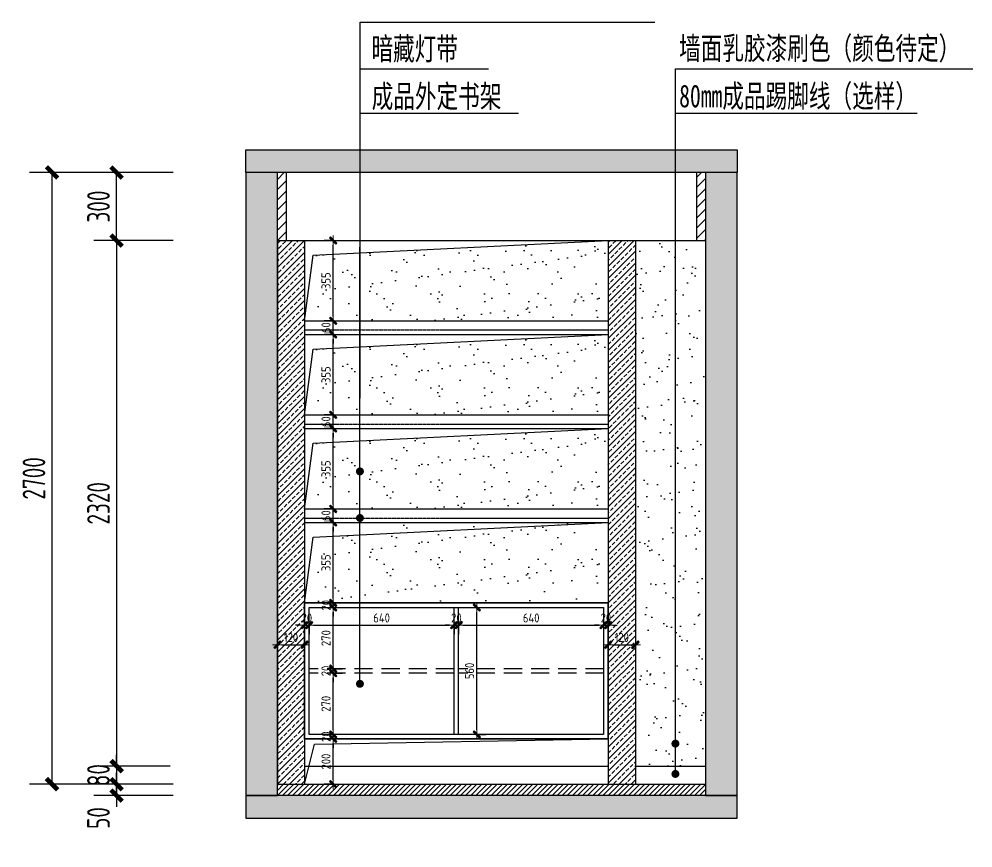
# Model space of a CAD drawing. Header units: millimetres. Extents: x 104198 to 1296755, y -81101 to 81453.
# Drawn here: x 676104 to 680314, y -79115 to -75457 of the extents above; entities that cross this region are included whole.
import ezdxf
from ezdxf.xclip import XClip

# ---------------------------------------------------------------- set-up
doc = ezdxf.new("R2010")
doc.units = ezdxf.units.MM
doc.header["$XCLIPFRAME"] = 0
doc.header["$PDMODE"] = 3
doc.linetypes.add('$0$DASH2', pattern=[0.375, 0.25, -0.125])
doc.linetypes.add('Ax-B-comp-L2qt-$0$Ax-B-comp-LG-$0${ Wide Dash }', pattern=[12, 4, -2, 4, -2])
doc.layers.get('Defpoints').update_dxf_attribs({"color": 250})
for name, color, linetype in [('0家具', 51, 'Continuous'), ('11-PL-原始门窗', 1, 'Continuous'), ('30-PL-平面文字说明', 1, 'Continuous'), ('D■02 地材填充', 250, 'Continuous'), ('P-新砌墙体填充', 8, 'Continuous'), ('天棚图层', 51, 'Continuous')]:
    doc.layers.add(name, color=color, linetype=linetype)
doc.styles.add('CCD_DIM', font='ARCHS.SHX')
doc.styles.add('尺寸标注', font='ARCHS.SHX', dxfattribs={"width": 0.8})
doc.styles.add('黑体', font='simhei.ttf', dxfattribs={"width": 0.7})
doc.dimstyles.new('海龍1：20', dxfattribs={"dimscale": 20, "dimtxt": 2, "dimasz": 1, "dimexe": 2, "dimexo": 2, "dimgap": 0.6, "dimtad": 1, "dimdec": 0, "dimrnd": 5, "dimdsep": 46, "dimtxsty": 'CCD_DIM', "dimblk": 'WS-cj', "dimcen": 1, "dimclrd": 44, "dimclre": 44, "dimclrt": 2, "dimadec": 0, "dimazin": 2, "dimtfac": 1, "dimtdec": 4, "dimtix": 1, "dimtmove": 2, "dimatfit": 3, "dimldrblk": 'CCD_Leader_Arrow', "dimfxl": 5, "dimfxlon": 1, "dimtolj": 1, "dimarcsym": 0})
doc.dimstyles.new('海龍1：50', dxfattribs={"dimscale": 50, "dimtxt": 2, "dimasz": 1, "dimexe": 2, "dimexo": 2, "dimgap": 0.6, "dimtad": 1, "dimdec": 0, "dimrnd": 5, "dimdsep": 46, "dimtxsty": 'CCD_DIM', "dimblk": 'WS-cj', "dimcen": 1, "dimclrd": 44, "dimclre": 44, "dimclrt": 2, "dimadec": 0, "dimazin": 2, "dimtfac": 1, "dimtdec": 4, "dimtix": 1, "dimtmove": 2, "dimatfit": 3, "dimldrblk": 'CCD_Leader_Arrow', "dimfxl": 5, "dimfxlon": 1, "dimtolj": 1, "dimarcsym": 0})
doc.dimstyles.new('立面标注', dxfattribs={"dimtxt": 100, "dimasz": 35, "dimexe": 20, "dimexo": 100, "dimtad": 1, "dimdec": 0, "dimtxsty": '黑体', "dimblk": 'ARCHTICK', "dimcen": 80, "dimdle": 20, "dimclrd": 251, "dimclre": 251, "dimclrt": 256, "dimadec": 0, "dimazin": 0, "dimtfac": 1, "dimtdec": 0, "dimtix": 1, "dimtmove": 2, "dimatfit": 3, "dimldrblk": 'DOT', "dimfxl": 200, "dimfxlon": 1, "dimarcsym": 0})

# ---------------------------------------------------------------- blocks, each defined once
blk = doc.blocks.new('fhdghrthe')
at = {"layer": 'P-新砌墙体填充', "lineweight": -3}
h = blk.add_hatch(dxfattribs=at)
h.set_pattern_fill('BRSTONE', color=256, scale=5, style=0)
h.set_pattern_definition([(0, (569666, 12930.093), (9e-15, 41.91), []), (90, (569780.3, 12930.09), (-63.5, 41.91), [41.91, -41.91]), (90, (569767.6, 12930.09), (-63.5, 41.91), [41.91, -41.91]), (0, (569780.3, 12937.078), (63.5, 41.91), [-114.3, 12.7]), (0, (569780.3, 12944.063), (63.5, 41.91), [-114.3, 12.7]), (0, (569780.3, 12951.048), (63.5, 41.91), [-114.3, 12.7]), (0, (569780.3, 12958.033), (63.5, 41.91), [-114.3, 12.7]), (0, (569780.3, 12965.018), (63.5, 41.91), [-114.3, 12.7])])
h.paths.add_polyline_path([(573976, 13170.1), (573645.9, 13170.1), (573645.9, 12930.1), (573675.9, 12930.1), (573976, 12930.1)])
h.paths.add_polyline_path([(571515.9, 13950.1), (571435.9, 13950.1), (569666, 13950.1), (569666, 13830.1), (571385.9, 13830.1), (571385.9, 13770.1), (571515.9, 13770.1)])
at = {"layer": '11-PL-原始门窗', "color": 251}
blk.add_line((573476, 10980.1), (571446, 10980.1), dxfattribs=at)
at = {"layer": '30-PL-平面文字说明'}
for p, q in [((573476, 11040.1), (571516, 11040.1)), ((573476, 10920.1), (571386, 10920.1))]:
    blk.add_line(p, q, dxfattribs=at)
blk = doc.blocks.new('_ArchTick')
at = {"color": 2, "linetype": 'ByBlock', "const_width": 0.4}
blk.add_lwpolyline([(-0.5, -0.5), (0.5, 0.5)], dxfattribs=at)
blk = doc.blocks.new('*D942')
at = {"color": 44, "lineweight": -2, "transparency": 16777216}
for p, q in [((677243.7, -79274.5), (677243.7, -79624.5)), ((678823.7, -79274.5), (678823.7, -79624.5)), ((677243.7, -79524.5), (678823.7, -79524.5))]:
    blk.add_line(p, q, dxfattribs=at)
at = {"layer": 'Defpoints', "color": 0, "transparency": 16777216}
for p in [(677243.7, -78884.3), (678823.7, -78884.3), (678823.7, -79524.5)]:
    blk.add_point(p, dxfattribs=at)
at = {"color": 44, "lineweight": -2, "transparency": 16777216, "xscale": 50, "yscale": 50, "zscale": 50, "rotation": 180}
blk.add_blockref('_ArchTick', (677243.7, -79524.5), dxfattribs=at)
at = {"color": 44, "lineweight": -2, "transparency": 16777216, "xscale": 50, "yscale": 50, "zscale": 50}
blk.add_blockref('_ArchTick', (678823.7, -79524.5), dxfattribs=at)
at = {"color": 2, "transparency": 16777216, "insert": (678033.7, -79444.5), "char_height": 100, "attachment_point": 5, "style": '尺寸标注'}
blk.add_mtext('\\A1;1580', dxfattribs=at)
blk = doc.blocks.new('CCD_Leader_Arrow')
at = {"color": 50, "linetype": 'ByBlock'}
blk.add_line((0, 0), (-1, 0), dxfattribs=at)
for points in [[(-0.859, 0.668), (-0.597, 0.852), (-0.24, 0), (0, 0)], [(-0.859, -0.668), (-0.597, -0.852), (-0.24, 0), (0, 0)]]:
    blk.add_solid(points, dxfattribs=at)
blk = doc.blocks.new('WS-cj')
blk.add_hatch(color=2).paths.add_polyline_path([(0.588, 0.818), (-0.818, -0.588), (-0.588, -0.818), (0.818, 0.588)])
at = {"color": 2, "linetype": 'ByBlock', "lineweight": 0}
for p, q in [((-1.1, 0), (0, 0)), ((0, 0), (1.1, 0))]:
    blk.add_line(p, q, dxfattribs=at)
at = {"color": 2}
blk.add_lwpolyline([(0.588, 0.818), (-0.818, -0.588), (-0.588, -0.818), (0.818, 0.588)], close=True, dxfattribs=at)
blk = doc.blocks.new('*D944')
at = {"color": 44, "lineweight": -2, "transparency": 16777216}
for p, q in [((676534.1, -78754.3), (676534.1, -78704.3)), ((676744.7, -78754.3), (676434.1, -78754.3)), ((676534.1, -78754.3), (676534.1, -78834.3)), ((676722.8, -78834.3), (676434.1, -78834.3)), ((676534.1, -78834.3), (676534.1, -78884.3))]:
    blk.add_line(p, q, dxfattribs=at)
at = {"layer": 'Defpoints', "color": 0, "transparency": 16777216}
for p in [(676844.7, -78754.3), (676534.1, -78834.3), (676822.8, -78834.3)]:
    blk.add_point(p, dxfattribs=at)
at = {"color": 44, "lineweight": -2, "transparency": 16777216, "xscale": 50, "yscale": 50, "zscale": 50}
for p, rotation in [((676534.1, -78754.3), 270), ((676534.1, -78834.3), 90)]:
    blk.add_blockref('_ArchTick', p, dxfattribs=dict(at, rotation=rotation))
at = {"color": 2, "transparency": 16777216, "insert": (676454.1, -78794.3), "char_height": 100, "attachment_point": 5, "rotation": 90, "style": '尺寸标注'}
blk.add_mtext('\\A1;80', dxfattribs=at)
blk = doc.blocks.new('*D945')
at = {"color": 44, "lineweight": -2, "transparency": 16777216}
for p, q in [((676499.2, -76134.3), (676149.2, -76134.3)), ((676249.2, -78834.3), (676249.2, -76134.3)), ((676499.2, -78834.3), (676149.2, -78834.3))]:
    blk.add_line(p, q, dxfattribs=at)
at = {"layer": 'Defpoints', "color": 0, "transparency": 16777216}
for p in [(676249.2, -76134.3), (677243.7, -76134.3), (676734.1, -78834.3)]:
    blk.add_point(p, dxfattribs=at)
at = {"color": 44, "lineweight": -2, "transparency": 16777216, "xscale": 50, "yscale": 50, "zscale": 50}
for p, rotation in [((676249.2, -76134.3), 90), ((676249.2, -78834.3), 270)]:
    blk.add_blockref('_ArchTick', p, dxfattribs=dict(at, rotation=rotation))
at = {"color": 2, "transparency": 16777216, "insert": (676169.2, -77484.3), "char_height": 100, "attachment_point": 5, "rotation": 90, "style": '尺寸标注'}
blk.add_mtext('\\A1;2700', dxfattribs=at)
blk = doc.blocks.new('*D946')
at = {"color": 44, "lineweight": -2, "transparency": 16777216}
for p, q in [((676784.1, -76434.3), (676434.1, -76434.3)), ((676534.1, -76434.3), (676534.1, -78754.3)), ((676770.4, -78754.3), (676434.1, -78754.3))]:
    blk.add_line(p, q, dxfattribs=at)
at = {"layer": 'Defpoints', "color": 0, "transparency": 16777216}
for p in [(677243.7, -76434.3), (676534.1, -78754.3), (676870.4, -78754.3)]:
    blk.add_point(p, dxfattribs=at)
at = {"color": 44, "lineweight": -2, "transparency": 16777216, "xscale": 50, "yscale": 50, "zscale": 50}
for p, rotation in [((676534.1, -76434.3), 90), ((676534.1, -78754.3), 270)]:
    blk.add_blockref('_ArchTick', p, dxfattribs=dict(at, rotation=rotation))
at = {"color": 2, "transparency": 16777216, "insert": (676454.1, -77594.3), "char_height": 100, "attachment_point": 5, "rotation": 90, "style": '尺寸标注'}
blk.add_mtext('\\A1;2320', dxfattribs=at)
blk = doc.blocks.new('*D947')
at = {"color": 44, "lineweight": -2, "transparency": 16777216}
for p, q in [((676784.1, -76134.3), (676434.1, -76134.3)), ((676534.1, -76434.3), (676534.1, -76134.3)), ((676784.1, -76434.3), (676434.1, -76434.3))]:
    blk.add_line(p, q, dxfattribs=at)
at = {"layer": 'Defpoints', "color": 0, "transparency": 16777216}
for p in [(676534.1, -76134.3), (677243.7, -76134.3), (677243.7, -76434.3)]:
    blk.add_point(p, dxfattribs=at)
at = {"color": 44, "lineweight": -2, "transparency": 16777216, "xscale": 50, "yscale": 50, "zscale": 50}
for p, rotation in [((676534.1, -76134.3), 90), ((676534.1, -76434.3), 270)]:
    blk.add_blockref('_ArchTick', p, dxfattribs=dict(at, rotation=rotation))
at = {"color": 2, "transparency": 16777216, "insert": (676454.1, -76284.3), "char_height": 100, "attachment_point": 5, "rotation": 90, "style": '尺寸标注'}
blk.add_mtext('\\A1;300', dxfattribs=at)
blk = doc.blocks.new('*D948')
at = {"color": 44, "lineweight": -2, "transparency": 16777216}
for p, q in [((676534.1, -78834.3), (676534.1, -78784.3)), ((676784.1, -78834.3), (676434.1, -78834.3)), ((676534.1, -78884.3), (676534.1, -78834.3)), ((676784.1, -78884.3), (676434.1, -78884.3)), ((676534.1, -78884.3), (676534.1, -78934.3))]:
    blk.add_line(p, q, dxfattribs=at)
at = {"layer": 'Defpoints', "color": 0, "transparency": 16777216}
for p in [(676534.1, -78834.3), (677243.7, -78834.3), (677243.7, -78884.3)]:
    blk.add_point(p, dxfattribs=at)
at = {"color": 44, "lineweight": -2, "transparency": 16777216, "xscale": 50, "yscale": 50, "zscale": 50}
for p, rotation in [((676534.1, -78834.3), 270), ((676534.1, -78884.3), 90)]:
    blk.add_blockref('_ArchTick', p, dxfattribs=dict(at, rotation=rotation))
at = {"color": 2, "transparency": 16777216, "insert": (676454.1, -78983.3), "char_height": 100, "attachment_point": 5, "rotation": 90, "style": '尺寸标注'}
blk.add_mtext('\\A1;50', dxfattribs=at)
blk = doc.blocks.new('*D949')
at = {"color": 44, "lineweight": -2, "transparency": 16777216}
for p, q in [((678823.7, -79274.5), (678823.7, -79624.5)), ((679133.7, -79274.5), (679133.7, -79624.5)), ((678823.7, -79524.5), (679133.7, -79524.5))]:
    blk.add_line(p, q, dxfattribs=at)
at = {"layer": 'Defpoints', "color": 0, "transparency": 16777216}
for p in [(678823.7, -78884.3), (679133.7, -78884.3), (679133.7, -79524.5)]:
    blk.add_point(p, dxfattribs=at)
at = {"color": 44, "lineweight": -2, "transparency": 16777216, "xscale": 50, "yscale": 50, "zscale": 50, "rotation": 180}
blk.add_blockref('_ArchTick', (678823.7, -79524.5), dxfattribs=at)
at = {"color": 44, "lineweight": -2, "transparency": 16777216, "xscale": 50, "yscale": 50, "zscale": 50}
blk.add_blockref('_ArchTick', (679133.7, -79524.5), dxfattribs=at)
at = {"color": 2, "transparency": 16777216, "insert": (678978.7, -79444.5), "char_height": 100, "attachment_point": 5, "style": '尺寸标注'}
blk.add_mtext('\\A1;310', dxfattribs=at)
blk = doc.blocks.new('*D950')
at = {"color": 44, "lineweight": -2, "transparency": 16777216}
for p, q in [((677243.7, -78218.4), (677243.7, -78178.4)), ((677363.7, -78218.4), (677363.7, -78178.4)), ((677263.7, -78218.4), (677343.7, -78218.4))]:
    blk.add_line(p, q, dxfattribs=at)
at = {"layer": 'Defpoints', "color": 0, "transparency": 16777216}
for p in [(677243.7, -78218.4), (677363.7, -78218.4), (677363.7, -78218.4)]:
    blk.add_point(p, dxfattribs=at)
at = {"color": 44, "lineweight": -2, "transparency": 16777216, "xscale": 20, "yscale": 20, "zscale": 20, "rotation": 180}
blk.add_blockref('WS-cj', (677243.7, -78218.4), dxfattribs=at)
at = {"color": 44, "lineweight": -2, "transparency": 16777216, "xscale": 20, "yscale": 20, "zscale": 20}
blk.add_blockref('WS-cj', (677363.7, -78218.4), dxfattribs=at)
at = {"color": 2, "transparency": 16777216, "insert": (677303.7, -78186.4), "char_height": 40, "attachment_point": 5, "style": 'CCD_DIM'}
blk.add_mtext('\\A1;120', dxfattribs=at)
blk = doc.blocks.new('*D951')
at = {"color": 44, "lineweight": -2, "transparency": 16777216}
for p, q in [((678703.7, -78218.4), (678703.7, -78178.4)), ((678723.7, -78218.4), (678803.7, -78218.4)), ((678823.7, -78218.4), (678823.7, -78258.4))]:
    blk.add_line(p, q, dxfattribs=at)
at = {"layer": 'Defpoints', "color": 0, "transparency": 16777216}
for p in [(678703.7, -78218.4), (678823.7, -78198), (678823.7, -78218.4)]:
    blk.add_point(p, dxfattribs=at)
at = {"color": 44, "lineweight": -2, "transparency": 16777216, "xscale": 20, "yscale": 20, "zscale": 20, "rotation": 180}
blk.add_blockref('WS-cj', (678703.7, -78218.4), dxfattribs=at)
at = {"color": 44, "lineweight": -2, "transparency": 16777216, "xscale": 20, "yscale": 20, "zscale": 20}
blk.add_blockref('WS-cj', (678823.7, -78218.4), dxfattribs=at)
at = {"color": 2, "transparency": 16777216, "insert": (678763.7, -78186.4), "char_height": 40, "attachment_point": 5, "style": 'CCD_DIM'}
blk.add_mtext('\\A1;120', dxfattribs=at)
blk = doc.blocks.new('*D952')
at = {"color": 44, "lineweight": -2, "transparency": 16777216}
for p, q in [((677490.2, -78634.3), (677450.2, -78634.3)), ((677490.2, -78814.3), (677490.2, -78654.3)), ((677490.2, -78834.3), (677450.2, -78834.3))]:
    blk.add_line(p, q, dxfattribs=at)
at = {"layer": 'Defpoints', "color": 0, "transparency": 16777216}
for p in [(677490.2, -78634.3), (677498.1, -78634.3), (677507.5, -78834.3)]:
    blk.add_point(p, dxfattribs=at)
at = {"color": 44, "lineweight": -2, "transparency": 16777216, "xscale": 20, "yscale": 20, "zscale": 20}
for p, rotation in [((677490.2, -78634.3), 90), ((677490.2, -78834.3), 270)]:
    blk.add_blockref('WS-cj', p, dxfattribs=dict(at, rotation=rotation))
at = {"color": 2, "transparency": 16777216, "insert": (677458.2, -78734.3), "char_height": 40, "attachment_point": 5, "rotation": 90, "style": 'CCD_DIM'}
blk.add_mtext('\\A1;200', dxfattribs=at)
blk = doc.blocks.new('*D953')
at = {"color": 44, "lineweight": -2, "transparency": 16777216}
for p, q in [((677490.2, -77679.3), (677450.2, -77679.3)), ((677490.2, -78014.3), (677490.2, -77699.3)), ((677490.2, -78034.3), (677530.2, -78034.3))]:
    blk.add_line(p, q, dxfattribs=at)
at = {"layer": 'Defpoints', "color": 0, "transparency": 16777216}
for p in [(677490.2, -77679.3), (677500.8, -77679.3), (677471.5, -78034.3)]:
    blk.add_point(p, dxfattribs=at)
at = {"color": 44, "lineweight": -2, "transparency": 16777216, "xscale": 20, "yscale": 20, "zscale": 20}
for p, rotation in [((677490.2, -77679.3), 90), ((677490.2, -78034.3), 270)]:
    blk.add_blockref('WS-cj', p, dxfattribs=dict(at, rotation=rotation))
at = {"color": 2, "transparency": 16777216, "insert": (677458.2, -77856.8), "char_height": 40, "attachment_point": 5, "rotation": 90, "style": 'CCD_DIM'}
blk.add_mtext('\\A1;355', dxfattribs=at)
blk = doc.blocks.new('*D954')
at = {"color": 44, "lineweight": -2, "transparency": 16777216}
for p, q in [((677490.2, -77599.3), (677490.2, -77579.3)), ((677490.2, -77619.3), (677450.2, -77619.3)), ((677490.2, -77679.3), (677490.2, -77619.3)), ((677490.2, -77679.3), (677450.2, -77679.3)), ((677490.2, -77699.3), (677490.2, -77719.3))]:
    blk.add_line(p, q, dxfattribs=at)
at = {"layer": 'Defpoints', "color": 0, "transparency": 16777216}
for p in [(677490.2, -77619.3), (677500.8, -77619.3), (677500.8, -77679.3)]:
    blk.add_point(p, dxfattribs=at)
at = {"color": 44, "lineweight": -2, "transparency": 16777216, "xscale": 20, "yscale": 20, "zscale": 20}
for p, rotation in [((677490.2, -77619.3), 270), ((677490.2, -77679.3), 90)]:
    blk.add_blockref('WS-cj', p, dxfattribs=dict(at, rotation=rotation))
at = {"color": 2, "transparency": 16777216, "insert": (677458.2, -77649.3), "char_height": 40, "attachment_point": 5, "rotation": 90, "style": 'CCD_DIM'}
blk.add_mtext('\\A1;60', dxfattribs=at)
blk = doc.blocks.new('*D955')
at = {"color": 44, "lineweight": -2, "transparency": 16777216}
for p, q in [((677490.2, -77264.3), (677450.2, -77264.3)), ((677490.2, -77599.3), (677490.2, -77284.3)), ((677490.2, -77619.3), (677450.2, -77619.3))]:
    blk.add_line(p, q, dxfattribs=at)
at = {"layer": 'Defpoints', "color": 0, "transparency": 16777216}
for p in [(677490.2, -77264.3), (677500.8, -77264.3), (677500.8, -77619.3)]:
    blk.add_point(p, dxfattribs=at)
at = {"color": 44, "lineweight": -2, "transparency": 16777216, "xscale": 20, "yscale": 20, "zscale": 20}
for p, rotation in [((677490.2, -77264.3), 90), ((677490.2, -77619.3), 270)]:
    blk.add_blockref('WS-cj', p, dxfattribs=dict(at, rotation=rotation))
at = {"color": 2, "transparency": 16777216, "insert": (677458.2, -77441.8), "char_height": 40, "attachment_point": 5, "rotation": 90, "style": 'CCD_DIM'}
blk.add_mtext('\\A1;355', dxfattribs=at)
blk = doc.blocks.new('*D956')
at = {"color": 44, "lineweight": -2, "transparency": 16777216}
for p, q in [((677490.2, -77184.3), (677490.2, -77164.3)), ((677490.2, -77204.3), (677450.2, -77204.3)), ((677490.2, -77264.3), (677490.2, -77204.3)), ((677490.2, -77264.3), (677450.2, -77264.3)), ((677490.2, -77284.3), (677490.2, -77304.3))]:
    blk.add_line(p, q, dxfattribs=at)
at = {"layer": 'Defpoints', "color": 0, "transparency": 16777216}
for p in [(677490.2, -77204.3), (677500.8, -77204.3), (677500.8, -77264.3)]:
    blk.add_point(p, dxfattribs=at)
at = {"color": 44, "lineweight": -2, "transparency": 16777216, "xscale": 20, "yscale": 20, "zscale": 20}
for p, rotation in [((677490.2, -77204.3), 270), ((677490.2, -77264.3), 90)]:
    blk.add_blockref('WS-cj', p, dxfattribs=dict(at, rotation=rotation))
at = {"color": 2, "transparency": 16777216, "insert": (677458.2, -77234.3), "char_height": 40, "attachment_point": 5, "rotation": 90, "style": 'CCD_DIM'}
blk.add_mtext('\\A1;60', dxfattribs=at)
blk = doc.blocks.new('*D957')
at = {"color": 44, "lineweight": -2, "transparency": 16777216}
for p, q in [((677490.2, -76849.3), (677450.2, -76849.3)), ((677490.2, -77184.3), (677490.2, -76869.3)), ((677490.2, -77204.3), (677450.2, -77204.3))]:
    blk.add_line(p, q, dxfattribs=at)
at = {"layer": 'Defpoints', "color": 0, "transparency": 16777216}
for p in [(677490.2, -76849.3), (677521, -76849.3), (677500.8, -77204.3)]:
    blk.add_point(p, dxfattribs=at)
at = {"color": 44, "lineweight": -2, "transparency": 16777216, "xscale": 20, "yscale": 20, "zscale": 20}
for p, rotation in [((677490.2, -76849.3), 90), ((677490.2, -77204.3), 270)]:
    blk.add_blockref('WS-cj', p, dxfattribs=dict(at, rotation=rotation))
at = {"color": 2, "transparency": 16777216, "insert": (677458.2, -77026.8), "char_height": 40, "attachment_point": 5, "rotation": 90, "style": 'CCD_DIM'}
blk.add_mtext('\\A1;355', dxfattribs=at)
blk = doc.blocks.new('*D958')
at = {"color": 44, "lineweight": -2, "transparency": 16777216}
for p, q in [((677490.2, -76789.3), (677450.2, -76789.3)), ((677490.2, -76769.3), (677490.2, -76749.3)), ((677490.2, -76849.3), (677490.2, -76789.3)), ((677490.2, -76849.3), (677450.2, -76849.3)), ((677490.2, -76869.3), (677490.2, -76889.3))]:
    blk.add_line(p, q, dxfattribs=at)
at = {"layer": 'Defpoints', "color": 0, "transparency": 16777216}
for p in [(677490.2, -76789.3), (677521, -76789.3), (677521, -76849.3)]:
    blk.add_point(p, dxfattribs=at)
at = {"color": 44, "lineweight": -2, "transparency": 16777216, "xscale": 20, "yscale": 20, "zscale": 20}
for p, rotation in [((677490.2, -76789.3), 270), ((677490.2, -76849.3), 90)]:
    blk.add_blockref('WS-cj', p, dxfattribs=dict(at, rotation=rotation))
at = {"color": 2, "transparency": 16777216, "insert": (677458.2, -76819.3), "char_height": 40, "attachment_point": 5, "rotation": 90, "style": 'CCD_DIM'}
blk.add_mtext('\\A1;60', dxfattribs=at)
blk = doc.blocks.new('*D959')
at = {"color": 44, "lineweight": -2, "transparency": 16777216}
for p, q in [((677490.2, -76434.3), (677450.2, -76434.3)), ((677490.2, -76769.3), (677490.2, -76454.3)), ((677490.2, -76789.3), (677450.2, -76789.3))]:
    blk.add_line(p, q, dxfattribs=at)
at = {"layer": 'Defpoints', "color": 0, "transparency": 16777216}
for p in [(677490.2, -76434.3), (677491.1, -76434.3), (677521, -76789.3)]:
    blk.add_point(p, dxfattribs=at)
at = {"color": 44, "lineweight": -2, "transparency": 16777216, "xscale": 20, "yscale": 20, "zscale": 20}
for p, rotation in [((677490.2, -76434.3), 90), ((677490.2, -76789.3), 270)]:
    blk.add_blockref('WS-cj', p, dxfattribs=dict(at, rotation=rotation))
at = {"color": 2, "transparency": 16777216, "insert": (677458.2, -76611.8), "char_height": 40, "attachment_point": 5, "rotation": 90, "style": 'CCD_DIM'}
blk.add_mtext('\\A1;355', dxfattribs=at)
blk = doc.blocks.new('_Dot')
at = {"color": 2, "linetype": 'ByBlock', "lineweight": -2}
blk.add_line((-0.5, 0), (-1, 0), dxfattribs=at)
at = {"color": 2, "linetype": 'ByBlock', "const_width": 0.5}
blk.add_lwpolyline([(-0.25, 0, 1), (0.25, 0, 1)], format="xyb", close=True, dxfattribs=at)
blk = doc.blocks.new('*D961')
at = {"color": 44, "lineweight": -2, "transparency": 16777216}
for p, q in [((677490.2, -78594.3), (677490.2, -78574.3)), ((677490.2, -78614.3), (677450.2, -78614.3)), ((677490.2, -78634.3), (677450.2, -78634.3)), ((677490.2, -78634.3), (677490.2, -78614.3)), ((677490.2, -78654.3), (677490.2, -78674.3))]:
    blk.add_line(p, q, dxfattribs=at)
at = {"layer": 'Defpoints', "color": 0, "transparency": 16777216}
for p in [(677490.2, -78614.3), (677511.7, -78614.3), (677511.7, -78634.3)]:
    blk.add_point(p, dxfattribs=at)
at = {"color": 44, "lineweight": -2, "transparency": 16777216, "xscale": 20, "yscale": 20, "zscale": 20}
for p, rotation in [((677490.2, -78614.3), 270), ((677490.2, -78634.3), 90)]:
    blk.add_blockref('WS-cj', p, dxfattribs=dict(at, rotation=rotation))
at = {"color": 2, "transparency": 16777216, "insert": (677458.2, -78624.3), "char_height": 40, "attachment_point": 5, "rotation": 90, "style": 'CCD_DIM'}
blk.add_mtext('\\A1;20', dxfattribs=at)
blk = doc.blocks.new('*D962')
at = {"color": 44, "lineweight": -2, "transparency": 16777216}
for p, q in [((677490.2, -78344.3), (677530.2, -78344.3)), ((677490.2, -78594.3), (677490.2, -78364.3)), ((677490.2, -78614.3), (677450.2, -78614.3))]:
    blk.add_line(p, q, dxfattribs=at)
at = {"layer": 'Defpoints', "color": 0, "transparency": 16777216}
for p in [(677463.7, -78344.3), (677490.2, -78344.3), (677511.7, -78614.3)]:
    blk.add_point(p, dxfattribs=at)
at = {"color": 44, "lineweight": -2, "transparency": 16777216, "xscale": 20, "yscale": 20, "zscale": 20}
for p, rotation in [((677490.2, -78344.3), 90), ((677490.2, -78614.3), 270)]:
    blk.add_blockref('WS-cj', p, dxfattribs=dict(at, rotation=rotation))
at = {"color": 2, "transparency": 16777216, "insert": (677458.2, -78479.3), "char_height": 40, "attachment_point": 5, "rotation": 90, "style": 'CCD_DIM'}
blk.add_mtext('\\A1;270', dxfattribs=at)
blk = doc.blocks.new('*D963')
at = {"color": 44, "lineweight": -2, "transparency": 16777216}
for p, q in [((677490.2, -78304.3), (677490.2, -78284.3)), ((677490.2, -78324.3), (677530.2, -78324.3)), ((677490.2, -78344.3), (677490.2, -78324.3)), ((677490.2, -78344.3), (677530.2, -78344.3)), ((677490.2, -78364.3), (677490.2, -78384.3))]:
    blk.add_line(p, q, dxfattribs=at)
at = {"layer": 'Defpoints', "color": 0, "transparency": 16777216}
for p in [(677463.7, -78324.3), (677463.7, -78344.3), (677490.2, -78324.3)]:
    blk.add_point(p, dxfattribs=at)
at = {"color": 44, "lineweight": -2, "transparency": 16777216, "xscale": 20, "yscale": 20, "zscale": 20}
for p, rotation in [((677490.2, -78324.3), 270), ((677490.2, -78344.3), 90)]:
    blk.add_blockref('WS-cj', p, dxfattribs=dict(at, rotation=rotation))
at = {"color": 2, "transparency": 16777216, "insert": (677458.2, -78334.3), "char_height": 40, "attachment_point": 5, "rotation": 90, "style": 'CCD_DIM'}
blk.add_mtext('\\A1;20', dxfattribs=at)
blk = doc.blocks.new('*D964')
at = {"color": 44, "lineweight": -2, "transparency": 16777216}
for p, q in [((677490.2, -78054.3), (677530.2, -78054.3)), ((677490.2, -78304.3), (677490.2, -78074.3)), ((677490.2, -78324.3), (677530.2, -78324.3))]:
    blk.add_line(p, q, dxfattribs=at)
at = {"layer": 'Defpoints', "color": 0, "transparency": 16777216}
for p in [(677463.7, -78054.3), (677490.2, -78054.3), (677463.7, -78324.3)]:
    blk.add_point(p, dxfattribs=at)
at = {"color": 44, "lineweight": -2, "transparency": 16777216, "xscale": 20, "yscale": 20, "zscale": 20}
for p, rotation in [((677490.2, -78054.3), 90), ((677490.2, -78324.3), 270)]:
    blk.add_blockref('WS-cj', p, dxfattribs=dict(at, rotation=rotation))
at = {"color": 2, "transparency": 16777216, "insert": (677458.2, -78189.3), "char_height": 40, "attachment_point": 5, "rotation": 90, "style": 'CCD_DIM'}
blk.add_mtext('\\A1;270', dxfattribs=at)
blk = doc.blocks.new('*D965')
at = {"color": 44, "lineweight": -2, "transparency": 16777216}
for p, q in [((677490.2, -78014.3), (677490.2, -77994.3)), ((677490.2, -78034.3), (677530.2, -78034.3)), ((677490.2, -78054.3), (677490.2, -78034.3)), ((677490.2, -78054.3), (677530.2, -78054.3)), ((677490.2, -78074.3), (677490.2, -78094.3))]:
    blk.add_line(p, q, dxfattribs=at)
at = {"layer": 'Defpoints', "color": 0, "transparency": 16777216}
for p in [(677463.7, -78034.3), (677490.2, -78034.3), (677463.7, -78054.3)]:
    blk.add_point(p, dxfattribs=at)
at = {"color": 44, "lineweight": -2, "transparency": 16777216, "xscale": 20, "yscale": 20, "zscale": 20}
for p, rotation in [((677490.2, -78034.3), 270), ((677490.2, -78054.3), 90)]:
    blk.add_blockref('WS-cj', p, dxfattribs=dict(at, rotation=rotation))
at = {"color": 2, "transparency": 16777216, "insert": (677458.2, -78044.3), "char_height": 40, "attachment_point": 5, "rotation": 90, "style": 'CCD_DIM'}
blk.add_mtext('\\A1;20', dxfattribs=at)
blk = doc.blocks.new('*D966')
at = {"color": 44, "lineweight": -2, "transparency": 16777216}
for p, q in [((677343.7, -78132.4), (677323.7, -78132.4)), ((677363.7, -78132.4), (677363.7, -78172.4)), ((677363.7, -78132.4), (677383.7, -78132.4)), ((677383.7, -78132.4), (677383.7, -78172.4)), ((677403.7, -78132.4), (677423.7, -78132.4))]:
    blk.add_line(p, q, dxfattribs=at)
at = {"layer": 'Defpoints', "color": 0, "transparency": 16777216}
for p in [(677363.7, -78122.9), (677383.7, -78122.9), (677383.7, -78132.4)]:
    blk.add_point(p, dxfattribs=at)
at = {"color": 44, "lineweight": -2, "transparency": 16777216, "xscale": 20, "yscale": 20, "zscale": 20}
blk.add_blockref('WS-cj', (677363.7, -78132.4), dxfattribs=at)
at = {"color": 44, "lineweight": -2, "transparency": 16777216, "xscale": 20, "yscale": 20, "zscale": 20, "rotation": 180}
blk.add_blockref('WS-cj', (677383.7, -78132.4), dxfattribs=at)
at = {"color": 2, "transparency": 16777216, "insert": (677373.7, -78100.4), "char_height": 40, "attachment_point": 5, "style": 'CCD_DIM'}
blk.add_mtext('\\A1;20', dxfattribs=at)
blk = doc.blocks.new('*D967')
at = {"color": 44, "lineweight": -2, "transparency": 16777216}
for p, q in [((677383.7, -78132.4), (677383.7, -78172.4)), ((677403.7, -78132.4), (678003.7, -78132.4)), ((678023.7, -78132.4), (678023.7, -78172.4))]:
    blk.add_line(p, q, dxfattribs=at)
at = {"layer": 'Defpoints', "color": 0, "transparency": 16777216}
for p in [(678023.7, -78093.3), (677383.7, -78122.9), (678023.7, -78132.4)]:
    blk.add_point(p, dxfattribs=at)
at = {"color": 44, "lineweight": -2, "transparency": 16777216, "xscale": 20, "yscale": 20, "zscale": 20, "rotation": 180}
blk.add_blockref('WS-cj', (677383.7, -78132.4), dxfattribs=at)
at = {"color": 44, "lineweight": -2, "transparency": 16777216, "xscale": 20, "yscale": 20, "zscale": 20}
blk.add_blockref('WS-cj', (678023.7, -78132.4), dxfattribs=at)
at = {"color": 2, "transparency": 16777216, "insert": (677703.7, -78100.4), "char_height": 40, "attachment_point": 5, "style": 'CCD_DIM'}
blk.add_mtext('\\A1;640', dxfattribs=at)
blk = doc.blocks.new('*D968')
at = {"color": 44, "lineweight": -2, "transparency": 16777216}
for p, q in [((678003.7, -78132.4), (677983.7, -78132.4)), ((678023.7, -78132.4), (678023.7, -78172.4)), ((678023.7, -78132.4), (678043.7, -78132.4)), ((678043.7, -78132.4), (678043.7, -78172.4)), ((678063.7, -78132.4), (678083.7, -78132.4))]:
    blk.add_line(p, q, dxfattribs=at)
at = {"layer": 'Defpoints', "color": 0, "transparency": 16777216}
for p in [(678023.7, -78093.3), (678043.7, -78093.3), (678043.7, -78132.4)]:
    blk.add_point(p, dxfattribs=at)
at = {"color": 44, "lineweight": -2, "transparency": 16777216, "xscale": 20, "yscale": 20, "zscale": 20}
blk.add_blockref('WS-cj', (678023.7, -78132.4), dxfattribs=at)
at = {"color": 44, "lineweight": -2, "transparency": 16777216, "xscale": 20, "yscale": 20, "zscale": 20, "rotation": 180}
blk.add_blockref('WS-cj', (678043.7, -78132.4), dxfattribs=at)
at = {"color": 2, "transparency": 16777216, "insert": (678033.7, -78100.4), "char_height": 40, "attachment_point": 5, "style": 'CCD_DIM'}
blk.add_mtext('\\A1;20', dxfattribs=at)
blk = doc.blocks.new('*D969')
at = {"color": 44, "lineweight": -2, "transparency": 16777216}
for p, q in [((678043.7, -78132.4), (678043.7, -78172.4)), ((678063.7, -78132.4), (678663.7, -78132.4)), ((678683.7, -78132.4), (678683.7, -78172.4))]:
    blk.add_line(p, q, dxfattribs=at)
at = {"layer": 'Defpoints', "color": 0, "transparency": 16777216}
for p in [(678043.7, -78093.3), (678683.7, -78093.3), (678683.7, -78132.4)]:
    blk.add_point(p, dxfattribs=at)
at = {"color": 44, "lineweight": -2, "transparency": 16777216, "xscale": 20, "yscale": 20, "zscale": 20, "rotation": 180}
blk.add_blockref('WS-cj', (678043.7, -78132.4), dxfattribs=at)
at = {"color": 44, "lineweight": -2, "transparency": 16777216, "xscale": 20, "yscale": 20, "zscale": 20}
blk.add_blockref('WS-cj', (678683.7, -78132.4), dxfattribs=at)
at = {"color": 2, "transparency": 16777216, "insert": (678363.7, -78100.4), "char_height": 40, "attachment_point": 5, "style": 'CCD_DIM'}
blk.add_mtext('\\A1;640', dxfattribs=at)
blk = doc.blocks.new('*D970')
at = {"color": 44, "lineweight": -2, "transparency": 16777216}
for p, q in [((678663.7, -78132.4), (678643.7, -78132.4)), ((678683.7, -78132.4), (678683.7, -78172.4)), ((678683.7, -78132.4), (678703.7, -78132.4)), ((678703.7, -78122), (678703.7, -78172.4)), ((678723.7, -78132.4), (678743.7, -78132.4))]:
    blk.add_line(p, q, dxfattribs=at)
at = {"layer": 'Defpoints', "color": 0, "transparency": 16777216}
for p in [(678683.7, -78093.3), (678703.7, -78082), (678703.7, -78132.4)]:
    blk.add_point(p, dxfattribs=at)
at = {"color": 44, "lineweight": -2, "transparency": 16777216, "xscale": 20, "yscale": 20, "zscale": 20}
blk.add_blockref('WS-cj', (678683.7, -78132.4), dxfattribs=at)
at = {"color": 44, "lineweight": -2, "transparency": 16777216, "xscale": 20, "yscale": 20, "zscale": 20, "rotation": 180}
blk.add_blockref('WS-cj', (678703.7, -78132.4), dxfattribs=at)
at = {"color": 2, "transparency": 16777216, "insert": (678693.7, -78100.4), "char_height": 40, "attachment_point": 5, "style": 'CCD_DIM'}
blk.add_mtext('\\A1;20', dxfattribs=at)
blk = doc.blocks.new('*D971')
at = {"color": 44, "lineweight": -2, "transparency": 16777216}
for p, q in [((678123.8, -78054.3), (678163.8, -78054.3)), ((678123.8, -78594.3), (678123.8, -78074.3)), ((678123.8, -78614.3), (678163.8, -78614.3))]:
    blk.add_line(p, q, dxfattribs=at)
at = {"layer": 'Defpoints', "color": 0, "transparency": 16777216}
for p in [(678115, -78054.3), (678123.8, -78054.3), (678115, -78614.3)]:
    blk.add_point(p, dxfattribs=at)
at = {"color": 44, "lineweight": -2, "transparency": 16777216, "xscale": 20, "yscale": 20, "zscale": 20}
for p, rotation in [((678123.8, -78054.3), 90), ((678123.8, -78614.3), 270)]:
    blk.add_blockref('WS-cj', p, dxfattribs=dict(at, rotation=rotation))
at = {"color": 2, "transparency": 16777216, "insert": (678091.8, -78334.3), "char_height": 40, "attachment_point": 5, "rotation": 90, "style": 'CCD_DIM'}
blk.add_mtext('\\A1;560', dxfattribs=at)

msp = doc.modelspace()

# ---------------------------------------------------------------- hatches: boundary and pattern name
h = msp.add_hatch(color=252)
h.dxf.hatch_style = 1
h.paths.add_polyline_path([(679273.7, -76034.3), (677103.7, -76034.3), (677103.7, -76134.3), (677243.7, -76134.3), (679273.7, -76134.3)])
h.paths.add_polyline_path([(677243.7, -76134.3), (677103.7, -76134.3), (677103.7, -78884.3), (677243.7, -78884.3)])
h.paths.add_polyline_path([(679273.7, -76134.3), (679133.7, -76134.3), (679133.7, -78884.3), (679273.7, -78884.3)])
h.paths.add_polyline_path([(679273.7, -78884.3), (679133.7, -78884.3), (677103.7, -78884.3), (677103.7, -78984.3), (679273.7, -78984.3)])
h = msp.add_hatch()
h.set_pattern_fill('JIS_STN_2.5', color=250, scale=15, style=0)
h.set_pattern_definition([(45, (677243.65, -78834.32), (-26.5165, 26.5165), []), (45, (677270.126, -78834.32), (-26.5165, 26.5165), [18, -7.5])])
h.paths.add_polyline_path([(677363.7, -76434.3), (677243.7, -76434.3), (677243.7, -78834.3), (677363.7, -78834.3)])
h = msp.add_hatch()
h.set_pattern_fill('AR-SAND', color=8, scale=3, style=0)
h.set_pattern_definition([(37.5, (677363.65, -76861.7), (-4.8, 146.824), [0, -115.824, 0, -129.54, 0, -123.825]), (7.5, (677363.65, -76861.7), (134.857, 215.048), [0, -62.484, 0, -104.394, 0, -40.005]), (327.5, (677269.92, -76861.7), (237.298, 0.431), [0, -38.1, 0, -137.16, 0, -179.07]), (317.5, (677269.92, -76861.7), (229.067, 66.88), [0, -19.05, 0, -89.916, 0, -102.87])])
h.paths.add_polyline_path([(678703.7, -76434.3), (677401.3, -76498.4), (677363.7, -76789.3), (678703.7, -76789.3)])
h.paths.add_polyline_path([(677428.2, -76861.7), (677428.2, -76776.9), (677488.2, -76776.9), (677488.2, -76861.7)], flags=9)
h.paths.add_polyline_path([(677428.2, -76673.2), (677428.2, -76550.4), (677488.2, -76550.4), (677488.2, -76673.2)], flags=24)
h = msp.add_hatch()
h.set_pattern_fill('JIS_STN_2.5', color=250, scale=15, style=0)
h.set_pattern_definition([(45, (389011.998, -108871.39), (-26.5165043, 26.5165043), []), (45, (389038.473, -108871.39), (-26.5165043, 26.5165043), [18, -7.5])])
h.paths.add_polyline_path([(678823.7, -76434.3), (678703.7, -76434.3), (678703.7, -78834.3), (678823.7, -78834.3)])
h = msp.add_hatch()
h.set_pattern_fill('AR-SAND', color=8, scale=3, style=0)
h.set_pattern_definition([(37.5, (678823.65, -78754.32), (-4.8, 146.824), [0, -115.824, 0, -129.54, 0, -123.825]), (7.5, (678823.65, -78754.32), (134.857, 215.048), [0, -62.484, 0, -104.394, 0, -40.005]), (327.5, (678729.92, -78754.32), (237.298, 0.431), [0, -38.1, 0, -137.16, 0, -179.07]), (317.5, (678729.92, -78754.32), (229.067, 66.879), [0, -19.05, 0, -89.916, 0, -102.87])])
h.paths.add_polyline_path([(679133.7, -76434.3), (678823.7, -76434.3), (678823.7, -78754.3), (679133.7, -78754.3)])
h = msp.add_hatch()
h.set_pattern_fill('AR-SAND', color=8, scale=3, style=0)
h.set_pattern_definition([(37.5, (677363.65, -77276.7), (-4.8, 146.824), [0, -115.824, 0, -129.54, 0, -123.825]), (7.5, (677363.65, -77276.7), (134.857, 215.048), [0, -62.484, 0, -104.394, 0, -40.005]), (327.5, (677269.92, -77276.7), (237.298, 0.431), [0, -38.1, 0, -137.16, 0, -179.07]), (317.5, (677269.92, -77276.7), (229.067, 66.88), [0, -19.05, 0, -89.916, 0, -102.87])])
h.paths.add_polyline_path([(678703.7, -76849.3), (677401.3, -76913.4), (677363.7, -77204.3), (678703.7, -77204.3)])
h.paths.add_polyline_path([(677428.2, -77276.7), (677428.2, -77191.9), (677488.2, -77191.9), (677488.2, -77276.7)], flags=9)
h.paths.add_polyline_path([(677428.2, -77088.2), (677428.2, -76965.4), (677488.2, -76965.4), (677488.2, -77088.2)], flags=24)
h = msp.add_hatch()
h.set_pattern_fill('AR-SAND', color=8, scale=3, style=0)
h.set_pattern_definition([(37.5, (677363.65, -77691.7), (-4.8, 146.824), [0, -115.824, 0, -129.54, 0, -123.825]), (7.5, (677363.65, -77691.7), (134.857, 215.048), [0, -62.484, 0, -104.394, 0, -40.005]), (327.5, (677269.92, -77691.7), (237.298, 0.431), [0, -38.1, 0, -137.16, 0, -179.07]), (317.5, (677269.92, -77691.7), (229.067, 66.88), [0, -19.05, 0, -89.916, 0, -102.87])])
h.paths.add_polyline_path([(678703.7, -77264.3), (677401.3, -77328.4), (677363.7, -77619.3), (678703.7, -77619.3)])
h.paths.add_polyline_path([(677428.2, -77691.7), (677428.2, -77606.9), (677488.2, -77606.9), (677488.2, -77691.7)], flags=9)
h.paths.add_polyline_path([(677428.2, -77503.2), (677428.2, -77380.4), (677488.2, -77380.4), (677488.2, -77503.2)], flags=24)
h = msp.add_hatch()
h.set_pattern_fill('AR-SAND', color=8, scale=3, style=0)
h.set_pattern_definition([(37.5, (677363.65, -78034.32), (-4.8, 146.824), [0, -115.824, 0, -129.54, 0, -123.825]), (7.5, (677363.65, -78034.32), (134.857, 215.048), [0, -62.484, 0, -104.394, 0, -40.005]), (327.5, (677269.92, -78034.32), (237.298, 0.431), [0, -38.1, 0, -137.16, 0, -179.07]), (317.5, (677269.92, -78034.32), (229.067, 66.88), [0, -19.05, 0, -89.916, 0, -102.87])])
h.paths.add_polyline_path([(678703.7, -77679.3), (677401.3, -77743.4), (677363.7, -78034.3), (678703.7, -78034.3)])
h.paths.add_polyline_path([(678703.7, -77679.3), (677363.7, -77679.3), (677363.7, -78034.3), (677401.3, -77743.4)])
h.paths.add_polyline_path([(677428.2, -77918.2), (677428.2, -77795.4), (677488.2, -77795.4), (677488.2, -77918.2)], flags=24)
h.paths.add_polyline_path([(677428.2, -77691.7), (677428.2, -77606.9), (677488.2, -77606.9), (677488.2, -77691.7)], flags=9)
at = {"layer": 'D■02 地材填充'}
h = msp.add_hatch(dxfattribs=at)
h.set_pattern_fill('ANSI31', color=256, scale=10, angle=180, style=0)
h.set_pattern_definition([(225, (677243.65, -76434.32), (22.45064, -22.45064), [])])
h.paths.add_polyline_path([(679133.7, -76134.3), (679093.7, -76134.3), (679093.7, -76434.3), (679133.7, -76434.3)])
h.paths.add_polyline_path([(677283.7, -76134.3), (677243.7, -76134.3), (677243.7, -76434.3), (677283.7, -76434.3)])
h = msp.add_hatch(dxfattribs=at)
h.set_pattern_fill('ANSI31', color=256, scale=5, angle=180, style=0)
h.set_pattern_definition([(225, (677243.65, -78884.32), (11.22532, -11.22532), [])])
h.paths.add_polyline_path([(679133.7, -78834.3), (677243.7, -78834.3), (677243.7, -78884.3), (679133.7, -78884.3)])

# ---------------------------------------------------------------- linework, layer by layer
at = {"color": 2}
for p, q in [((677283.7, -76434.3), (677283.7, -76134.3)), ((679093.7, -76134.3), (679093.7, -76434.3)), ((677243.7, -76434.3), (677243.7, -78834.3)), ((677243.7, -76434.3), (679133.7, -76434.3)), ((677243.7, -76434.3), (677363.7, -76434.3)), ((677363.7, -76434.3), (677363.7, -78834.3)), ((678703.7, -76434.3), (678823.7, -76434.3)), ((678703.7, -76434.3), (678703.7, -78834.3)), ((678823.7, -76434.3), (678823.7, -78834.3)), ((678823.7, -76434.3), (678823.7, -78834.3)), ((677363.7, -76789.3), (678703.7, -76789.3)), ((677363.7, -76849.3), (678703.7, -76849.3)), ((677363.7, -77204.3), (678703.7, -77204.3)), ((677363.7, -77264.3), (678703.7, -77264.3)), ((677363.7, -77619.3), (678703.7, -77619.3)), ((677363.7, -77679.3), (678703.7, -77679.3)), ((678703.7, -78034.3), (677363.7, -78034.3)), ((678703.7, -78634.3), (678703.7, -78034.3)), ((678023.7, -78614.3), (678023.7, -78054.3)), ((678043.7, -78614.3), (678043.7, -78054.3)), ((677363.7, -78634.3), (678703.7, -78634.3)), ((677363.7, -78754.3), (678703.7, -78754.3)), ((678823.7, -78754.3), (679133.7, -78754.3)), ((677243.7, -78834.3), (679133.7, -78834.3))]:
    msp.add_line(p, q, dxfattribs=at)
at = {"color": 251}
for p, q in [((677401.3, -76498.4), (678703.7, -76434.3)), ((677363.7, -76789.3), (677401.3, -76498.4)), ((677401.3, -76913.4), (678703.7, -76849.3)), ((677363.7, -77204.3), (677401.3, -76913.4)), ((677401.3, -77328.4), (678703.7, -77264.3)), ((677363.7, -77619.3), (677401.3, -77328.4)), ((677401.3, -77743.4), (678703.7, -77679.3)), ((677363.7, -78034.3), (677401.3, -77743.4)), ((677407, -78657.6), (678703.7, -78634.3)), ((677363.7, -78834.3), (677407, -78657.6))]:
    msp.add_line(p, q, dxfattribs=at)
at = {"color": 6, "linetype": '$0$DASH2', "ltscale": 3}
for p, q in [((677363.7, -76829.3), (678703.7, -76829.3)), ((677363.7, -77244.3), (678703.7, -77244.3)), ((677363.7, -77659.3), (678703.7, -77659.3))]:
    msp.add_line(p, q, dxfattribs=at)
at = {"color": 250, "linetype": 'Ax-B-comp-L2qt-$0$Ax-B-comp-LG-$0${ Wide Dash }', "ltscale": 20}
for p, q in [((678023.7, -78324.3), (677383.7, -78324.3)), ((678023.7, -78344.3), (677383.7, -78344.3)), ((678683.7, -78324.3), (678043.7, -78324.3)), ((678683.7, -78344.3), (678043.7, -78344.3))]:
    msp.add_line(p, q, dxfattribs=at)
at = {"color": 252}
for points in [[(677103.7, -76034.3), (679273.7, -76034.3), (679273.7, -76134.3), (677103.7, -76134.3)], [(677103.7, -78884.3), (677243.7, -78884.3), (677243.7, -76134.3), (677103.7, -76134.3)], [(679133.7, -78884.3), (679273.7, -78884.3), (679273.7, -76134.3), (679133.7, -76134.3)], [(679273.7, -78884.3), (677103.7, -78884.3), (677103.7, -78984.3), (679273.7, -78984.3)]]:
    msp.add_lwpolyline(points, close=True, dxfattribs=at)
at = {"color": 2}
for points in [[(677363.7, -78034.3), (678703.7, -78034.3), (678703.7, -78634.3), (677363.7, -78634.3)], [(677383.7, -78054.3), (678683.7, -78054.3), (678683.7, -78614.3), (677383.7, -78614.3)]]:
    msp.add_lwpolyline(points, close=True, dxfattribs=at)

# ---------------------------------------------------------------- block references
at = {"color": 1}
ref = msp.add_blockref('fhdghrthe', (690173.7, -647772.3), dxfattribs=dict(at, rotation=90))
XClip(ref).set_block_clipping_path([(573137.2416578315, 10644.0312878924), (574463.784849589, 13428.7955228459)])

# ---------------------------------------------------------------- texts
at = {"layer": '天棚图层', "char_height": 100, "attachment_point": 9, "style": '黑体'}
for s, insert in [('暗藏灯带', (678040.7, -75648.9)), ('墙面乳胶漆刷色（颜色待定）', (680257.9, -75648.9)), ('成品外定书架', (678232.6, -75859.5)), ('80mm成品踢脚线（选样）', (680066.9, -75859.5))]:
    msp.add_mtext(s, dxfattribs=dict(at, insert=insert))

# ---------------------------------------------------------------- dimensions: what is measured, and where the dimension line sits
for base, p1, p2, picture, middle in [((676249.2, -76134.3), (676734.1, -78834.3), (677243.7, -76134.3), '*D945', (676169.2, -77484.3)), ((676534.1, -76134.3), (677243.7, -76434.3), (677243.7, -76134.3), '*D947', (676454.1, -76284.3)), ((676534.1, -78754.3), (677243.7, -76434.3), (676870.4, -78754.3), '*D946', (676454.1, -77594.3)), ((676534.1, -78834.3), (676844.7, -78754.3), (676822.8, -78834.3), '*D944', (676454.1, -78794.3))]:
    dim = msp.add_linear_dim(base=base, p1=p1, p2=p2, angle=90, dimstyle='海龍1：50', override={"dimtxsty": '尺寸标注', "dimblk1": 'ArchTick', "dimblk2": 'ArchTick', "dimsah": 1})
    dim.commit()
    dim.dimension.update_dxf_attribs({"geometry": picture, "text_midpoint": middle})
at = {"color": 2}
for base, p1, p2, picture, middle in [((677490.2, -76434.3), (677521, -76789.3), (677491.1, -76434.3), '*D959', (677458.2, -76611.8)), ((677490.2, -76789.3), (677521, -76849.3), (677521, -76789.3), '*D958', (677458.2, -76819.3)), ((677490.2, -76849.3), (677500.8, -77204.3), (677521, -76849.3), '*D957', (677458.2, -77026.8)), ((677490.2, -77204.3), (677500.8, -77264.3), (677500.8, -77204.3), '*D956', (677458.2, -77234.3)), ((677490.2, -77264.3), (677500.8, -77619.3), (677500.8, -77264.3), '*D955', (677458.2, -77441.8)), ((677490.2, -77619.3), (677500.8, -77679.3), (677500.8, -77619.3), '*D954', (677458.2, -77649.3)), ((677490.2, -77679.3), (677471.5, -78034.3), (677500.8, -77679.3), '*D953', (677458.2, -77856.8)), ((677490.2, -78034.3), (677463.7, -78054.3), (677463.7, -78034.3), '*D965', (677458.2, -78044.3)), ((677490.2, -78054.3), (677463.7, -78324.3), (677463.7, -78054.3), '*D964', (677458.2, -78189.3)), ((678123.8, -78054.3), (678115, -78614.3), (678115, -78054.3), '*D971', (678091.8, -78334.3)), ((677490.2, -78324.3), (677463.7, -78344.3), (677463.7, -78324.3), '*D963', (677458.2, -78334.3)), ((677490.2, -78344.3), (677511.7, -78614.3), (677463.7, -78344.3), '*D962', (677458.2, -78479.3)), ((677490.2, -78614.3), (677511.7, -78634.3), (677511.7, -78614.3), '*D961', (677458.2, -78624.3)), ((677490.2, -78634.3), (677507.5, -78834.3), (677498.1, -78634.3), '*D952', (677458.2, -78734.3))]:
    dim = msp.add_linear_dim(base=base, p1=p1, p2=p2, angle=90, dimstyle='海龍1：20', dxfattribs=at)
    dim.commit()
    dim.dimension.update_dxf_attribs({"geometry": picture, "text_midpoint": middle})
for base, p1, p2, picture, middle in [((677383.7, -78132.4), (677363.7, -78122.9), (677383.7, -78122.9), '*D966', (677373.7, -78100.4)), ((678023.7, -78132.4), (677383.7, -78122.9), (678023.7, -78093.3), '*D967', (677703.7, -78100.4)), ((678043.7, -78132.4), (678023.7, -78093.3), (678043.7, -78093.3), '*D968', (678033.7, -78100.4)), ((678683.7, -78132.4), (678043.7, -78093.3), (678683.7, -78093.3), '*D969', (678363.7, -78100.4)), ((678703.7, -78132.4), (678683.7, -78093.3), (678703.7, -78082), '*D970', (678693.7, -78100.4)), ((677363.7, -78218.4), (677243.7, -78218.4), (677363.7, -78218.4), '*D950', (677303.7, -78186.4)), ((678823.7, -78218.4), (678703.7, -78218.4), (678823.7, -78198), '*D951', (678763.7, -78186.4))]:
    dim = msp.add_linear_dim(base=base, p1=p1, p2=p2, dimstyle='海龍1：20', dxfattribs=at)
    dim.commit()
    dim.dimension.update_dxf_attribs({"geometry": picture, "text_midpoint": middle})
dim = msp.add_linear_dim(base=(676534.1, -78834.3), p1=(677243.7, -78884.3), p2=(677243.7, -78834.3), angle=90, dimstyle='海龍1：50', override={"dimtxsty": '尺寸标注', "dimblk1": 'ArchTick', "dimblk2": 'ArchTick', "dimsah": 1})
dim.commit()
dim.dimension.update_dxf_attribs({"geometry": '*D948', "text_midpoint": (676454.1, -78983.3), "dimtype": 160})
for base, p1, p2, picture, middle in [((678823.7, -79524.5), (677243.7, -78884.3), (678823.7, -78884.3), '*D942', (678033.7, -79444.5)), ((679133.7, -79524.5), (678823.7, -78884.3), (679133.7, -78884.3), '*D949', (678978.7, -79444.5))]:
    dim = msp.add_linear_dim(base=base, p1=p1, p2=p2, dimstyle='海龍1：50', override={"dimtxsty": '尺寸标注', "dimblk1": 'ArchTick', "dimblk2": 'ArchTick', "dimsah": 1})
    dim.commit()
    dim.dimension.update_dxf_attribs({"geometry": picture, "text_midpoint": middle})

# ---------------------------------------------------------------- leaders
at = {"layer": '0家具', "color": 51}
for points in [[(677608.1, -77453.5), (677608.4, -75470.9), (678909.1, -75470.9)], [(677608.1, -77659.3), (677608.4, -75676.7), (678175.7, -75676.7)], [(679000.5, -78655), (679001, -75676.7), (680313.6, -75676.7)], [(677608, -78391.2), (677608.4, -75872.4), (678307.2, -75872.4)], [(679000.5, -78788.8), (679001, -75872.4), (680066.9, -75872.4)]]:
    msp.add_leader(points, dimstyle='立面标注', dxfattribs=at)

doc.saveas('drawing.dxf')
